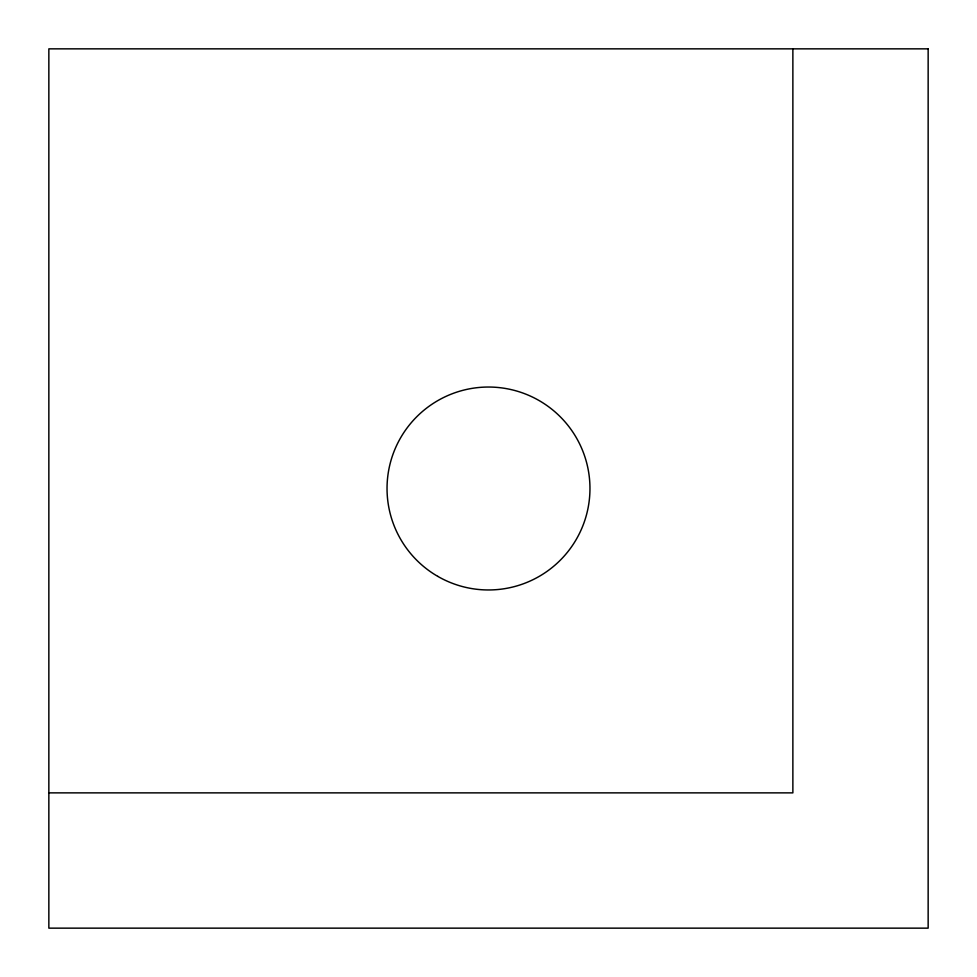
<?xml version="1.0" encoding="UTF-8"?>
<svg xmlns="http://www.w3.org/2000/svg" width="977" height="977" viewBox="0 0 977 977"><rect width="100%" height="100%" fill="white"/><g stroke="black" fill="none" stroke-linecap="round" stroke-linejoin="round"><path stroke-width="1.47" d="M48.85 792.872L792.872 792.872L792.872 48.85M928.15 48.85L48.85 48.85L48.85 928.15L928.15 928.15L928.15 48.85M437.769 576.369A101.461 101.461 0 0 0 589.961 488.5A101.461 101.461 0 0 0 437.769 400.631A101.461 101.461 0 0 0 437.769 576.369"/></g></svg>
